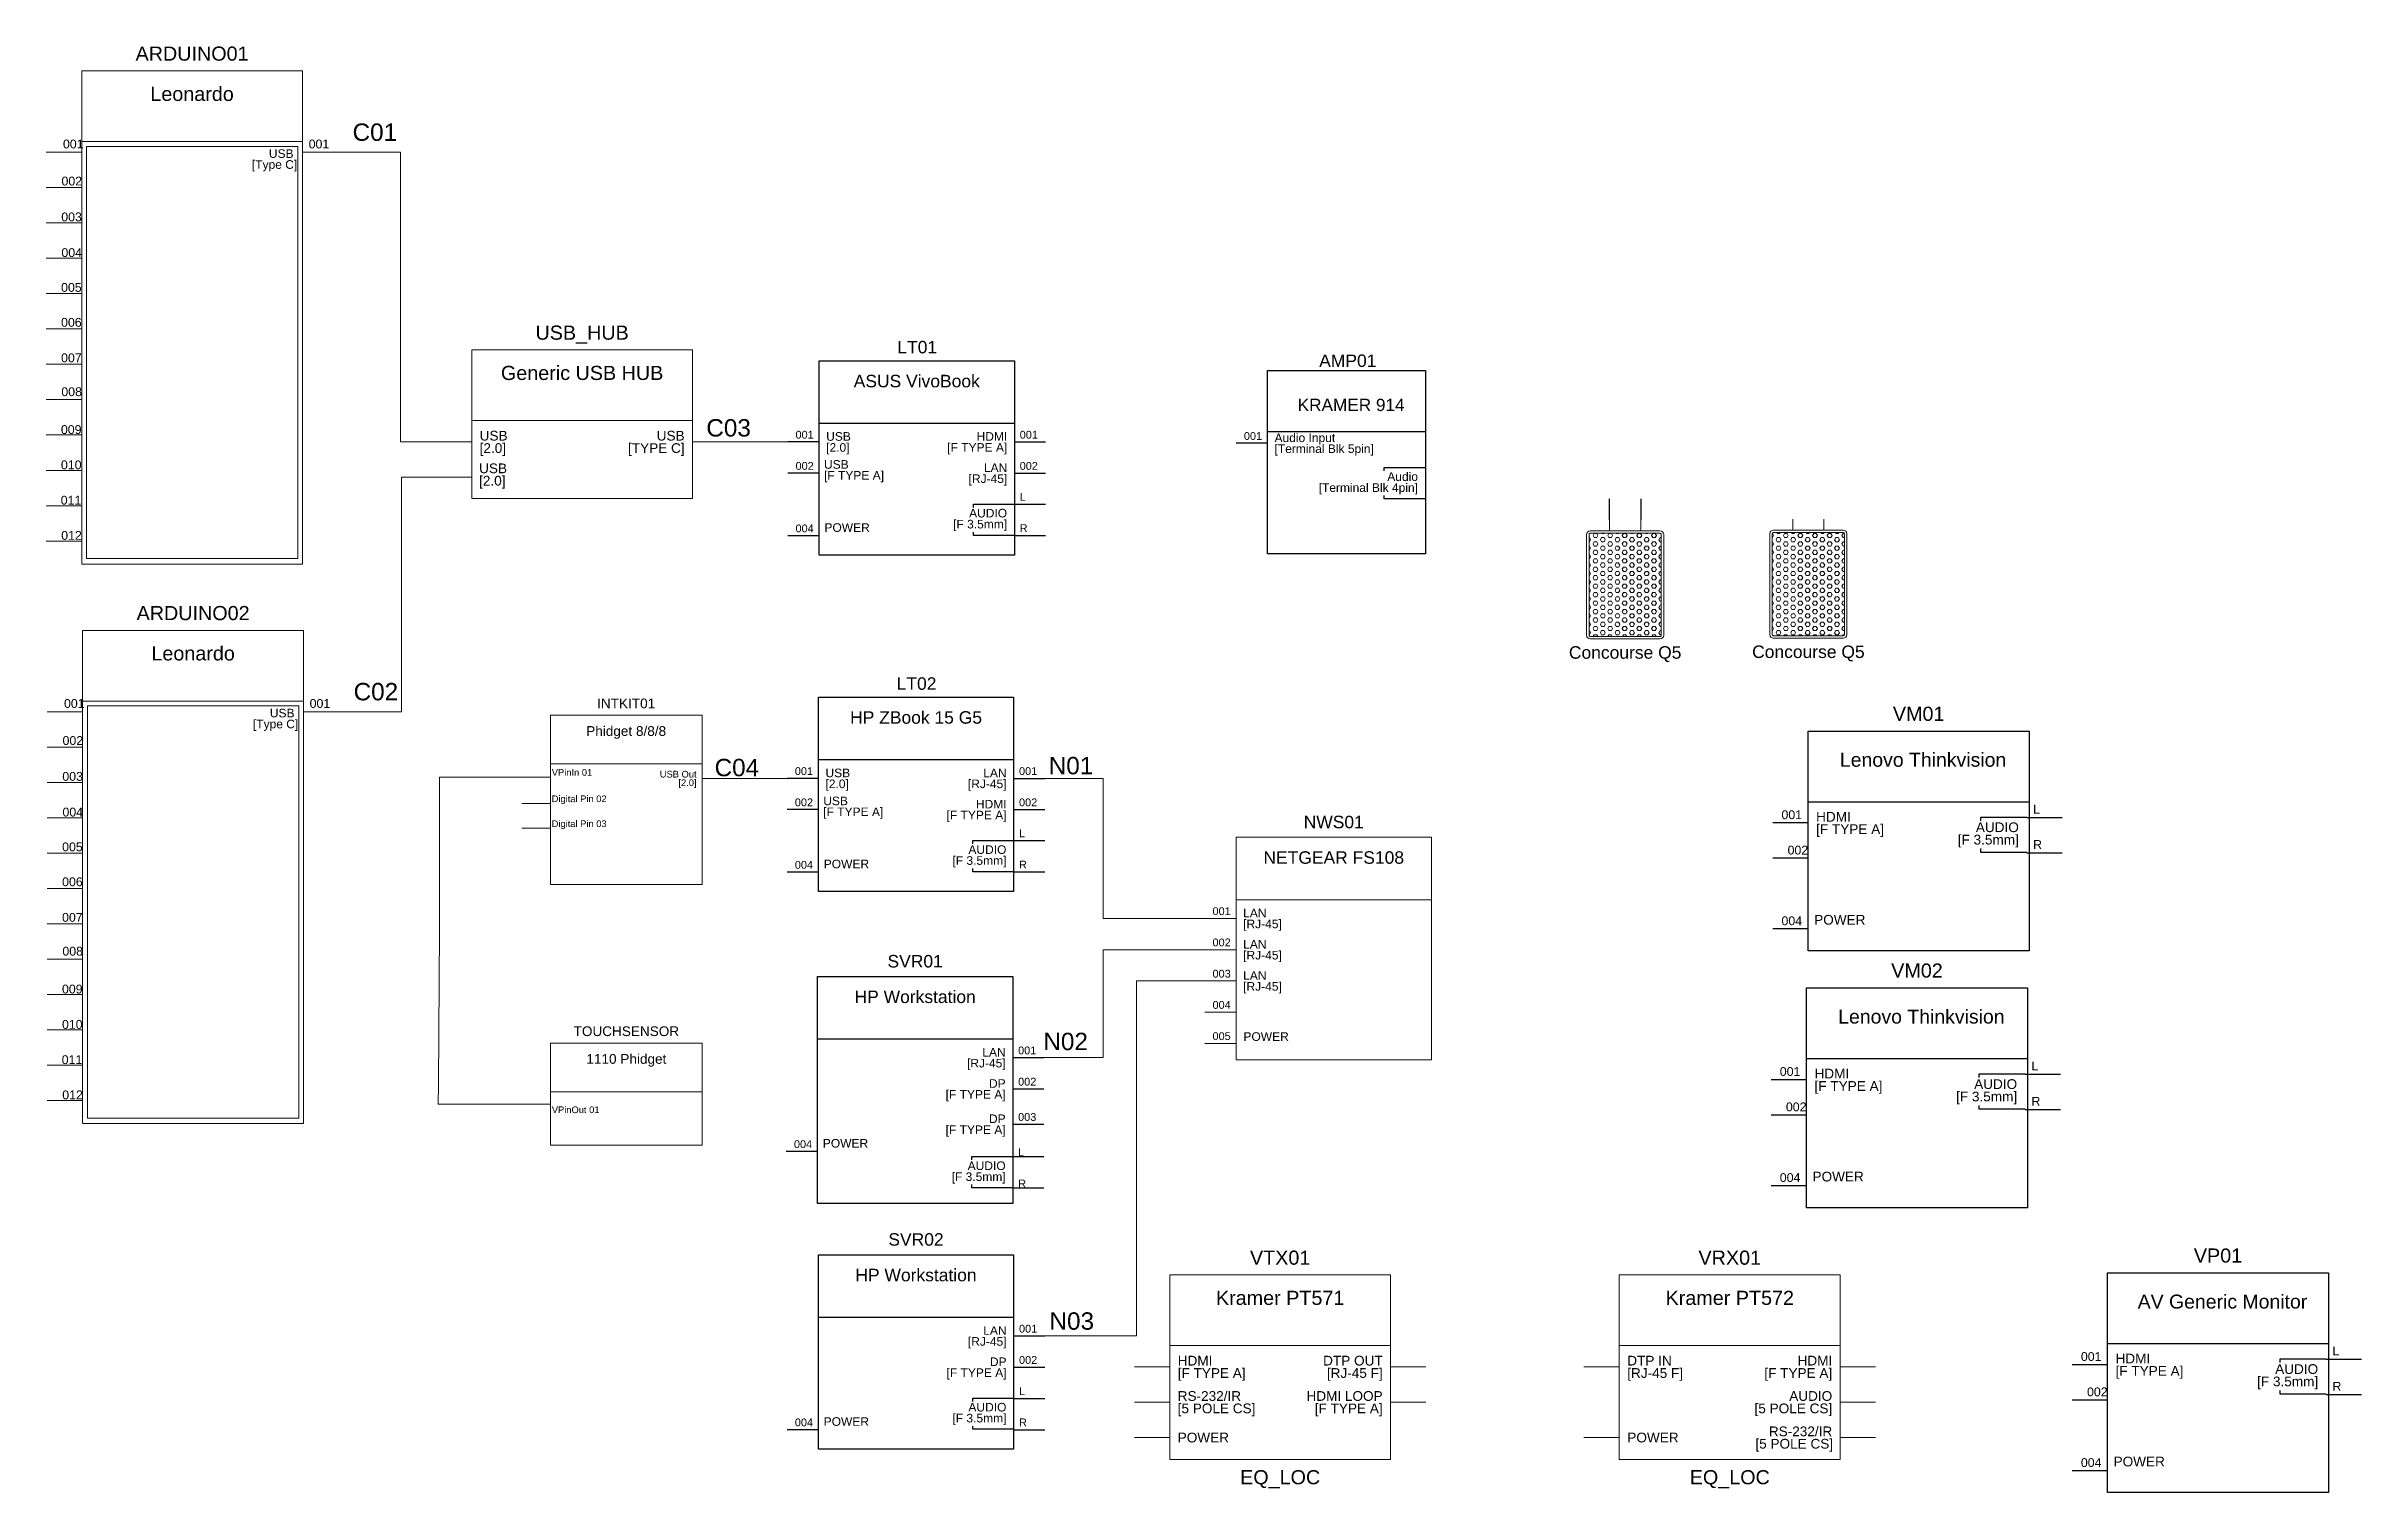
# Model space of a CAD drawing. Header units: millimetres. Extents: x 2561 to 2894, y 1849 to 2057.
import ezdxf
from ezdxf.enums import TextEntityAlignment as Align

# ---------------------------------------------------------------- set-up
doc = ezdxf.new("R2010")
doc.units = ezdxf.units.MM
for name, color, linetype, lineweight in [('BLOCK BORDER', 7, 'Continuous', 18), ('BLOCK BORDER IN', 7, 'Continuous', 5), ('Control', 7, 'Continuous', 5)]:
    doc.layers.add(name, color=color, linetype=linetype, lineweight=lineweight)
doc.layers.add('TITLE', color=7, linetype='Continuous')
doc.styles.add('CAD_SALES', font='arial.ttf')
doc.styles.get("Standard").update_dxf_attribs({"font": 'arial.ttf'})

# ---------------------------------------------------------------- blocks, each defined once
blk = doc.blocks.new('H')
at = {"layer": 'BLOCK BORDER IN'}
h = blk.add_hatch(dxfattribs=at)
h.set_pattern_fill('HEX', color=256, scale=0.125, style=0)
h.set_pattern_definition([(0, (0, 0), (0, 0.0270633), [0.015625, -0.03125]), (120, (0, 0), (-0.0234375, -0.0135316), [0.015625, -0.03125]), (60, (0.015625, 0), (-0.0234375, 0.0135316), [0.015625, -0.03125])])
h.paths.add_polyline_path([(0.231, -0.007, 0.414214), (0.223, 0), (-0.223, 0, 0.414214), (-0.231, -0.007), (-0.231, -0.653, 0.414214), (-0.223, -0.661), (0.223, -0.661, 0.414214), (0.231, -0.653)])
blk = doc.blocks.new('SI 26')
at = {"layer": 'BLOCK BORDER'}
for points in [[(0, -0.07), (0, 0)], [(0.2, -0.07), (0.2, 0)]]:
    blk.add_lwpolyline(points, dxfattribs=at)
blk.add_lwpolyline([(-0.123, -0.762), (0.323, -0.762, 0.414214), (0.347, -0.739), (0.347, -0.093, 0.414214), (0.323, -0.07), (-0.123, -0.07, 0.414214), (-0.147, -0.093), (-0.147, -0.739, 0.414214)], format="xyb", close=True, dxfattribs=at)
at = {"layer": 'BLOCK BORDER IN'}
blk.add_lwpolyline([(-0.123, -0.746), (0.323, -0.746, 0.414214), (0.331, -0.739), (0.331, -0.093, 0.414214), (0.323, -0.086), (-0.123, -0.086, 0.414214), (-0.131, -0.093), (-0.131, -0.739, 0.414214)], format="xyb", close=True, dxfattribs=at)
blk.add_blockref('H', (0.1, -0.086), dxfattribs=at)
at = {"style": 'CAD_SALES'}
for tag, p in [('SPKR_LBL', (0.1, -0.849)), ('SPKR_PN', (0.1, -0.989))]:
    blk.add_attdef(tag, text='', height=0.08, dxfattribs=at).set_placement(p, align=Align.MIDDLE_CENTER)
blk = doc.blocks.new('HDMI F A L')
at = {"style": 'CAD_SALES'}
for s, p in [('HDMI', (0.045, 0.035)), ('[F TYPE A]', (0.045, -0.035))]:
    blk.add_text(s, height=0.055, dxfattribs=at).set_placement(p, align=Align.MIDDLE_LEFT)
blk = doc.blocks.new('DTP OUT RJ45 R')
at = {"style": 'CAD_SALES'}
for s, p in [('DTP OUT', (-0.045, 0.035)), ('[RJ-45 F]', (-0.045, -0.035))]:
    blk.add_text(s, height=0.055, dxfattribs=at).set_placement(p, align=Align.MIDDLE_RIGHT)
blk = doc.blocks.new('HDMI F A R')
at = {"style": 'CAD_SALES'}
for s, p in [('HDMI', (-0.045, 0.035)), ('[F TYPE A]', (-0.045, -0.035))]:
    blk.add_text(s, height=0.055, dxfattribs=at).set_placement(p, align=Align.MIDDLE_RIGHT)
blk = doc.blocks.new('AUD-5POLE R')
at = {"style": 'CAD_SALES'}
for s, p in [('AUDIO', (-0.045, 0.035)), ('[5 POLE CS]', (-0.045, -0.035))]:
    blk.add_text(s, height=0.055, dxfattribs=at).set_placement(p, align=Align.MIDDLE_RIGHT)
blk = doc.blocks.new('DTP IN RJ45 L')
at = {"style": 'CAD_SALES'}
for s, p in [('DTP IN', (0.045, 0.035)), ('[RJ-45 F]', (0.045, -0.035))]:
    blk.add_text(s, height=0.055, dxfattribs=at).set_placement(p, align=Align.MIDDLE_LEFT)
blk = doc.blocks.new('RS232-IR 5POLE R')
at = {"style": 'CAD_SALES'}
for s, p in [('RS-232/IR', (-0.045, 0.035)), ('[5 POLE CS]', (-0.04, -0.035))]:
    blk.add_text(s, height=0.055, dxfattribs=at).set_placement(p, align=Align.MIDDLE_RIGHT)

msp = doc.modelspace()

# ---------------------------------------------------------------- linework, layer by layer
for p, q in [((2672.56, 1983.88), (2672.56, 2011.8)), ((2672.56, 2011.8), (2700.62, 2011.8)), ((2700.62, 2011.8), (2700.62, 1983.88)), ((2736.99, 2010.38), (2759.7, 2010.38)), ((2736.99, 1984.03), (2736.99, 2010.38)), ((2759.7, 2010.38), (2759.7, 1984.03)), ((2672.56, 2002.82), (2700.62, 2002.82)), ((2736.99, 2001.65), (2759.7, 2001.65)), ((2672.56, 2000.13), (2668.07, 2000.13)), ((2700.62, 2000.13), (2705.1, 2000.13)), ((2737.01, 1999.94), (2732.52, 1999.94)), ((2672.56, 1995.64), (2668.07, 1995.64)), ((2700.62, 1995.64), (2705.1, 1995.64)), ((2753.8, 1995.98), (2753.8, 1996.45)), ((2753.8, 1996.45), (2759.65, 1996.45)), ((2694.74, 1990.73), (2694.74, 1991.2)), ((2694.74, 1991.2), (2700.59, 1991.2)), ((2700.62, 1991.19), (2705.1, 1991.19)), ((2753.8, 1991.96), (2753.8, 1992.43)), ((2759.65, 1991.96), (2753.8, 1991.96)), ((2694.74, 1986.71), (2694.74, 1987.18)), ((2672.56, 1986.66), (2668.07, 1986.66)), ((2700.62, 1983.88), (2672.56, 1983.88)), ((2700.59, 1986.71), (2694.74, 1986.71)), ((2700.62, 1986.71), (2705.1, 1986.71)), ((2759.7, 1984.03), (2736.99, 1984.03)), ((2672.46, 1935.54), (2672.46, 1963.45)), ((2672.46, 1963.45), (2700.51, 1963.45)), ((2700.51, 1963.45), (2700.51, 1935.54)), ((2814.73, 1926.99), (2814.73, 1958.59)), ((2814.73, 1958.59), (2846.48, 1958.59)), ((2846.48, 1958.59), (2846.48, 1926.99)), ((2672.46, 1954.48), (2700.51, 1954.48)), ((2672.46, 1951.78), (2667.97, 1951.78)), ((2700.51, 1951.78), (2705, 1951.78)), ((2672.46, 1947.29), (2667.97, 1947.29)), ((2700.51, 1947.29), (2705, 1947.29)), ((2814.73, 1948.43), (2846.48, 1948.43)), ((2814.73, 1945.38), (2809.65, 1945.38)), ((2839.53, 1945.7), (2839.53, 1946.23)), ((2839.53, 1946.23), (2846.15, 1946.23)), ((2846.18, 1946.18), (2851.26, 1946.18)), ((2694.64, 1942.38), (2694.64, 1942.85)), ((2694.64, 1942.85), (2700.49, 1942.85)), ((2700.51, 1942.85), (2705, 1942.85)), ((2846.18, 1941.1), (2851.26, 1941.1)), ((2672.46, 1938.32), (2667.97, 1938.32)), ((2694.64, 1938.36), (2694.64, 1938.83)), ((2700.49, 1938.36), (2694.64, 1938.36)), ((2700.51, 1938.36), (2705, 1938.36)), ((2814.73, 1940.3), (2809.65, 1940.3)), ((2700.51, 1935.54), (2672.46, 1935.54)), ((2814.73, 1930.14), (2809.65, 1930.14)), ((2846.48, 1926.99), (2814.73, 1926.99)), ((2672.33, 1890.67), (2672.33, 1923.32)), ((2672.33, 1923.32), (2700.38, 1923.32)), ((2700.38, 1923.32), (2700.38, 1890.67)), ((2814.49, 1890.09), (2814.49, 1921.68)), ((2814.49, 1921.68), (2846.24, 1921.68)), ((2846.24, 1921.68), (2846.24, 1890.09)), ((2672.33, 1914.34), (2700.38, 1914.34)), ((2700.38, 1911.65), (2704.87, 1911.65)), ((2814.49, 1911.52), (2846.24, 1911.52)), ((2700.38, 1907.16), (2704.87, 1907.16)), ((2814.49, 1908.47), (2809.41, 1908.47)), ((2839.29, 1908.79), (2839.29, 1909.33)), ((2839.29, 1909.33), (2845.91, 1909.33)), ((2845.94, 1909.27), (2851.02, 1909.27)), ((2845.94, 1904.19), (2851.02, 1904.19)), ((2700.38, 1902.08), (2704.87, 1902.08)), ((2814.49, 1903.39), (2809.41, 1903.39)), ((2672.33, 1898.18), (2667.84, 1898.18)), ((2694.53, 1896.96), (2694.53, 1897.43)), ((2694.53, 1897.43), (2700.38, 1897.43)), ((2700.38, 1897.43), (2704.87, 1897.43)), ((2700.38, 1890.67), (2672.33, 1890.67)), ((2694.53, 1892.94), (2694.53, 1893.41)), ((2700.38, 1892.94), (2694.53, 1892.94)), ((2700.38, 1892.94), (2704.87, 1892.94)), ((2814.49, 1893.23), (2809.41, 1893.23)), ((2846.24, 1890.09), (2814.49, 1890.09)), ((2672.45, 1855.41), (2672.45, 1883.33)), ((2672.45, 1883.33), (2700.51, 1883.33)), ((2700.51, 1883.33), (2700.51, 1855.41)), ((2857.77, 1849.14), (2857.77, 1880.73)), ((2857.77, 1880.73), (2889.52, 1880.73)), ((2889.52, 1880.73), (2889.52, 1849.14)), ((2672.45, 1874.35), (2700.51, 1874.35)), ((2700.51, 1871.66), (2705, 1871.66)), ((2857.77, 1870.57), (2889.52, 1870.57)), ((2700.51, 1867.17), (2705, 1867.17)), ((2857.77, 1867.52), (2852.69, 1867.52)), ((2882.57, 1867.84), (2882.57, 1868.37)), ((2882.57, 1868.37), (2889.19, 1868.37)), ((2889.21, 1868.32), (2894.29, 1868.32)), ((2694.64, 1862.26), (2694.64, 1862.73)), ((2694.64, 1862.73), (2700.49, 1862.73)), ((2700.51, 1862.68), (2705, 1862.68)), ((2857.77, 1862.44), (2852.69, 1862.44)), ((2889.21, 1863.24), (2894.29, 1863.24)), ((2672.45, 1858.19), (2667.96, 1858.19)), ((2694.64, 1858.24), (2694.64, 1858.71)), ((2700.49, 1858.24), (2694.64, 1858.24)), ((2700.51, 1858.19), (2705, 1858.19)), ((2700.51, 1855.41), (2672.45, 1855.41)), ((2857.77, 1852.28), (2852.69, 1852.28)), ((2889.52, 1849.14), (2857.77, 1849.14))]:
    msp.add_line(p, q)
for points in [[(2786.17, 1988.93), (2786.17, 1991.96)], [(2790.65, 1991.96), (2790.66, 1988.93)], [(2846.15, 1941.15), (2839.53, 1941.15), (2839.53, 1941.69)], [(2845.91, 1904.25), (2839.29, 1904.25), (2839.29, 1904.78)], [(2889.19, 1863.29), (2882.57, 1863.29), (2882.57, 1863.83)]]:
    msp.add_lwpolyline(points)
at = {"layer": 'BLOCK BORDER'}
for p, q in [((2566.55, 2041.77), (2561.47, 2041.77)), ((2566.55, 2043.29), (2598.3, 2043.29)), ((2603.38, 2041.77), (2598.3, 2041.77)), ((2566.55, 2036.69), (2561.47, 2036.69)), ((2566.55, 2031.61), (2561.47, 2031.61)), ((2566.55, 2026.53), (2561.47, 2026.53)), ((2566.55, 2021.45), (2561.47, 2021.45)), ((2566.55, 2016.37), (2561.47, 2016.37)), ((2566.55, 2011.29), (2561.47, 2011.29)), ((2566.55, 2006.21), (2561.47, 2006.21)), ((2566.55, 2001.13), (2561.47, 2001.13)), ((2622.62, 2003.19), (2654.37, 2003.19)), ((2622.62, 2000.14), (2617.54, 2000.14)), ((2654.37, 2000.14), (2659.45, 2000.14)), ((2566.55, 1996.05), (2561.47, 1996.05)), ((2622.62, 1995.06), (2617.54, 1995.06)), ((2566.55, 1990.97), (2561.47, 1990.97)), ((2566.55, 1985.89), (2561.47, 1985.89)), ((2566.69, 1961.37), (2561.61, 1961.37)), ((2566.69, 1962.89), (2598.44, 1962.89)), ((2603.52, 1961.37), (2598.44, 1961.37)), ((2566.69, 1956.29), (2561.61, 1956.29)), ((2633.92, 1953.88), (2655.73, 1953.88)), ((2566.69, 1951.21), (2561.61, 1951.21)), ((2627.62, 1951.98), (2633.92, 1951.98)), ((2655.73, 1951.78), (2659.22, 1951.78)), ((2629.8, 1948.19), (2633.92, 1948.19)), ((2566.69, 1946.13), (2561.61, 1946.13)), ((2629.84, 1944.61), (2633.92, 1944.61)), ((2566.69, 1941.05), (2561.61, 1941.05)), ((2566.69, 1935.97), (2561.61, 1935.97)), ((2732.5, 1934.35), (2760.56, 1934.35)), ((2566.69, 1930.89), (2561.61, 1930.89)), ((2732.5, 1931.65), (2728.01, 1931.65)), ((2732.5, 1927.16), (2728.01, 1927.16)), ((2566.69, 1925.81), (2561.61, 1925.81)), ((2566.69, 1920.73), (2561.61, 1920.73)), ((2728.01, 1922.67), (2732.5, 1922.67)), ((2728.01, 1918.18), (2732.5, 1918.18)), ((2566.69, 1915.65), (2561.61, 1915.65)), ((2566.69, 1910.57), (2561.61, 1910.57)), ((2728.01, 1913.7), (2732.5, 1913.7)), ((2566.69, 1905.49), (2561.61, 1905.49)), ((2633.94, 1906.76), (2655.75, 1906.76)), ((2722.96, 1867.22), (2717.88, 1867.22)), ((2722.96, 1870.27), (2754.71, 1870.27)), ((2754.71, 1867.22), (2759.79, 1867.22)), ((2787.58, 1867.22), (2782.5, 1867.22)), ((2787.58, 1870.27), (2819.33, 1870.27)), ((2819.33, 1867.22), (2824.41, 1867.22)), ((2722.96, 1862.14), (2717.88, 1862.14)), ((2759.79, 1862.14), (2754.71, 1862.14)), ((2819.33, 1862.14), (2824.41, 1862.14)), ((2722.96, 1857.06), (2717.88, 1857.06)), ((2787.58, 1857.06), (2782.5, 1857.06)), ((2819.33, 1857.06), (2824.41, 1857.06))]:
    msp.add_line(p, q, dxfattribs=at)
for points in [[(2598.3, 1982.58), (2566.55, 1982.58), (2566.55, 2053.45), (2598.3, 2053.45)], [(2654.37, 1992.01), (2622.62, 1992.01), (2622.62, 2013.35), (2654.37, 2013.35)], [(2598.44, 1902.18), (2566.69, 1902.18), (2566.69, 1973.05), (2598.44, 1973.05)], [(2655.73, 1936.53), (2633.92, 1936.53), (2633.92, 1960.86), (2655.73, 1960.86)], [(2760.56, 1911.34), (2732.5, 1911.34), (2732.5, 1943.32), (2760.56, 1943.32)], [(2655.75, 1899.08), (2633.94, 1899.08), (2633.94, 1913.74), (2655.75, 1913.74)], [(2754.71, 1853.9), (2722.96, 1853.9), (2722.96, 1880.43), (2754.71, 1880.43)], [(2819.33, 1853.9), (2787.58, 1853.9), (2787.58, 1880.43), (2819.33, 1880.43)]]:
    msp.add_lwpolyline(points, close=True, dxfattribs=at)
at = {"layer": 'BLOCK BORDER IN'}
for p, q in [((2627.62, 1951.98), (2617.98, 1951.98)), ((2617.98, 1951.98), (2617.98, 1929.95)), ((2617.98, 1929.95), (2617.85, 1907.8))]:
    msp.add_line(p, q, dxfattribs=at)
for points in [[(2597.61, 1983.37), (2567.23, 1983.37), (2567.23, 2042.61), (2597.61, 2042.61), (2597.61, 1983.37)], [(2597.76, 1902.97), (2567.38, 1902.97), (2567.38, 1962.2), (2597.76, 1962.2), (2597.76, 1902.97)], [(2617.85, 1907.81), (2617.81, 1904.98), (2633.83, 1904.98)]]:
    msp.add_lwpolyline(points, dxfattribs=at)
at = {"layer": 'Control'}
for points in [[(2603.38, 2041.77), (2612.4, 2041.77), (2612.4, 2000.14), (2617.54, 2000.14)], [(2659.45, 2000.14), (2668.07, 2000.14)], [(2603.52, 1961.37), (2612.54, 1961.37), (2612.54, 1995.06), (2617.54, 1995.06)], [(2659.22, 1951.78), (2667.97, 1951.78)], [(2705, 1951.78), (2713.37, 1951.78), (2713.37, 1931.65), (2728.01, 1931.65)], [(2704.87, 1911.65), (2713.37, 1911.65), (2713.37, 1927.16), (2728.01, 1927.16)], [(2728.01, 1922.67), (2718.16, 1922.67), (2718.16, 1871.66), (2702.75, 1871.66)]]:
    msp.add_lwpolyline(points, dxfattribs=at)

# ---------------------------------------------------------------- block references
ref = msp.add_blockref('SI 26', (2786.17, 1988.93), dxfattribs=dict(xscale=22.44579115050446, yscale=22.44579115050446, zscale=22.44579115050446))
ref.add_attrib('SPKR_LBL', 'Concourse Q5', dxfattribs={"height": 1.7957, "style": 'CAD_SALES'}).set_placement((2788.42, 1969.88), align=Align.MIDDLE_CENTER)
ref = msp.add_blockref('SI 26', (2812.51, 1989.03), dxfattribs=dict(xscale=22.44579115050446, yscale=22.44579115050446, zscale=22.44579115050446))
ref.add_attrib('SPKR_LBL', 'Concourse Q5', dxfattribs={"height": 1.7957, "style": 'CAD_SALES'}).set_placement((2814.76, 1969.98), align=Align.MIDDLE_CENTER)
at = {"xscale": 25.4, "yscale": 25.4, "zscale": 25.4}
for name, p in [('HDMI F A L', (2722.96, 1867.22)), ('DTP OUT RJ45 R', (2754.71, 1867.22)), ('DTP IN RJ45 L', (2787.58, 1867.22)), ('HDMI F A R', (2819.33, 1867.22)), ('AUD-5POLE R', (2819.33, 1862.14)), ('RS232-IR 5POLE R', (2819.33, 1857.06))]:
    msp.add_blockref(name, p, dxfattribs=at)

# ---------------------------------------------------------------- texts
at = {"style": 'CAD_SALES'}
for s, height, p in [('Leonardo', 2.032, (2582.42, 2050.15)), ('Generic USB HUB', 2.032, (2638.49, 2010.05)), ('ASUS VivoBook', 1.7957, (2686.59, 2008.88)), ('Leonardo', 2.032, (2582.57, 1969.75)), ('HP ZBook 15 G5', 1.7957, (2686.49, 1960.54)), ('Phidget 8/8/8', 1.3958, (2644.82, 1958.59)), ('NETGEAR FS108', 1.7957, (2746.53, 1940.41)), ('HP Workstation', 1.7957, (2686.36, 1920.4)), ('1110 Phidget', 1.3958, (2644.85, 1911.47)), ('HP Workstation', 1.7957, (2686.48, 1880.41)), ('Kramer PT571', 2.032, (2738.83, 1877.13)), ('Kramer PT572', 2.032, (2803.46, 1877.13))]:
    msp.add_text(s, height=height, dxfattribs=at).set_placement(p, align=Align.MIDDLE_CENTER)
for s, height, p in [('001', 1.27, (2566.82, 2042.95)), ('002', 1.27, (2566.61, 2037.62)), ('003', 1.27, (2566.58, 2032.47)), ('004', 1.27, (2566.6, 2027.34)), ('005', 1.27, (2566.55, 2022.34)), ('006', 1.27, (2566.55, 2017.32)), ('007', 1.27, (2566.55, 2012.22)), ('008', 1.27, (2566.59, 2007.35)), ('009', 1.27, (2566.53, 2001.91)), ('USB', 1.397, (2653.22, 2001.03)), ('001', 1.122, (2671.78, 2001.17)), ('HDMI', 1.235, (2699.6, 2000.92)), ('001', 1.122, (2736.23, 2000.99)), ('010', 1.27, (2566.53, 1996.84)), ('[TYPE C]', 1.397, (2653.22, 1999.25)), ('002', 1.122, (2671.78, 1996.69)), ('[F TYPE A]', 1.235, (2699.6, 1999.34)), ('LAN', 1.235, (2699.6, 1996.43)), ('[RJ-45]', 1.235, (2699.6, 1994.85)), ('[Terminal Blk 4pin]', 1.2345, (2758.64, 1993.57)), ('Audio', 1.235, (2758.64, 1995.15)), ('011', 1.27, (2566.5, 1991.76)), ('AUDIO', 1.235, (2699.58, 1989.9)), ('012', 1.27, (2566.57, 1986.7)), ('004', 1.122, (2671.78, 1987.71)), ('[F 3.5mm]', 1.235, (2699.58, 1988.32)), ('001', 1.27, (2566.97, 1962.55)), ('002', 1.27, (2566.76, 1957.22)), ('003', 1.27, (2566.73, 1952.07)), ('VPinIn 01', 0.96, (2639.94, 1952.64)), ('USB Out', 0.96, (2654.94, 1952.39)), ('[2.0]', 0.96, (2654.94, 1951.17)), ('001', 1.122, (2671.68, 1952.83)), ('[RJ-45]', 1.235, (2699.5, 1951)), ('LAN', 1.235, (2699.5, 1952.57)), ('004', 1.27, (2566.75, 1946.94)), ('Digital Pin 02', 0.9596, (2642.01, 1948.85)), ('002', 1.122, (2671.68, 1948.34)), ('[F TYPE A]', 1.235, (2699.5, 1946.51)), ('HDMI', 1.235, (2699.5, 1948.08)), ('001', 1.27, (2813.85, 1946.56)), ('Digital Pin 03', 0.9596, (2642.01, 1945.27)), ('[F 3.5mm]', 1.397, (2845.01, 1942.98)), ('AUDIO', 1.397, (2845.01, 1944.76)), ('005', 1.27, (2566.7, 1941.94)), ('[F 3.5mm]', 1.235, (2699.48, 1939.98)), ('AUDIO', 1.235, (2699.48, 1941.55)), ('002', 1.27, (2814.73, 1941.48)), ('006', 1.27, (2566.7, 1936.92)), ('004', 1.122, (2671.68, 1939.36)), ('007', 1.27, (2566.69, 1931.81)), ('001', 1.122, (2731.72, 1932.7)), ('004', 1.27, (2813.85, 1931.32)), ('008', 1.27, (2566.74, 1926.95)), ('002', 1.122, (2731.72, 1928.21)), ('003', 1.122, (2731.72, 1923.72)), ('009', 1.27, (2566.68, 1921.51)), ('010', 1.27, (2566.68, 1916.43)), ('004', 1.122, (2731.72, 1919.23)), ('005', 1.122, (2731.72, 1914.74)), ('011', 1.27, (2566.64, 1911.36)), ('[RJ-45]', 1.235, (2699.37, 1910.86)), ('LAN', 1.235, (2699.37, 1912.43)), ('DP', 1.235, (2699.37, 1907.94)), ('001', 1.27, (2813.61, 1909.66)), ('AUDIO', 1.397, (2844.77, 1907.85)), ('012', 1.27, (2566.72, 1906.3)), ('VPinOut 01', 0.96, (2640.99, 1904.16)), ('[F TYPE A]', 1.235, (2699.37, 1906.37)), ('002', 1.27, (2814.49, 1904.58)), ('[F 3.5mm]', 1.397, (2844.77, 1906.07)), ('[F TYPE A]', 1.235, (2699.37, 1901.29)), ('DP', 1.235, (2699.37, 1902.87)), ('004', 1.122, (2671.55, 1899.22)), ('[F 3.5mm]', 1.235, (2699.37, 1894.55)), ('AUDIO', 1.235, (2699.37, 1896.12)), ('004', 1.27, (2813.61, 1894.42)), ('[RJ-45]', 1.235, (2699.5, 1870.87)), ('LAN', 1.235, (2699.5, 1872.44)), ('DP', 1.235, (2699.5, 1867.95)), ('001', 1.27, (2856.89, 1868.7)), ('AUDIO', 1.397, (2888.04, 1866.9)), ('[F TYPE A]', 1.235, (2699.5, 1866.38)), ('002', 1.27, (2857.77, 1863.62)), ('[F 3.5mm]', 1.397, (2888.04, 1865.12)), ('[F 3.5mm]', 1.235, (2699.48, 1859.85)), ('AUDIO', 1.235, (2699.48, 1861.42)), ('HDMI LOOP', 1.397, (2753.56, 1863.03)), ('[F TYPE A]', 1.397, (2753.56, 1861.25)), ('004', 1.122, (2671.68, 1859.24)), ('004', 1.27, (2856.89, 1853.46))]:
    msp.add_text(s, height=height, dxfattribs=at).set_placement(p, align=Align.MIDDLE_RIGHT)
for s, height, p in [('001', 1.27, (2599.18, 2042.95)), ('[Type C]', 1.235, (2591.02, 2040)), ('USB', 1.235, (2593.46, 2041.57)), ('USB', 1.397, (2623.76, 2001.03)), ('USB', 1.235, (2673.57, 2000.92)), ('001', 1.122, (2701.39, 2001.17)), ('Audio Input', 1.2345, (2738.02, 2000.73)), ('USB', 1.397, (2623.68, 1996.34)), ('[2.0]', 1.397, (2623.76, 1999.25)), ('USB', 1.235, (2673.26, 1996.9)), ('[2.0]', 1.235, (2673.57, 1999.34)), ('002', 1.122, (2701.39, 1996.69)), ('[Terminal Blk 5pin]', 1.2345, (2738.02, 1999.16)), ('[2.0]', 1.397, (2623.68, 1994.56)), ('[F TYPE A]', 1.235, (2673.26, 1995.33)), ('L', 1.12, (2701.39, 1992.24)), ('POWER', 1.235, (2673.32, 1987.83)), ('R', 1.12, (2701.39, 1987.75)), ('USB', 1.235, (2593.6, 1961.17)), ('001', 1.27, (2599.32, 1962.55)), ('[Type C]', 1.235, (2591.17, 1959.6)), ('[2.0]', 1.235, (2673.47, 1951)), ('USB', 1.235, (2673.47, 1952.57)), ('001', 1.122, (2701.29, 1952.83)), ('[F TYPE A]', 1.235, (2673.15, 1946.98)), ('USB', 1.235, (2673.15, 1948.55)), ('002', 1.122, (2701.29, 1948.34)), ('L', 1.27, (2847.06, 1947.36)), ('L', 1.12, (2701.29, 1943.89)), ('[F TYPE A]', 1.397, (2815.87, 1944.49)), ('HDMI', 1.397, (2815.87, 1946.27)), ('R', 1.27, (2847.06, 1942.28)), ('POWER', 1.235, (2673.22, 1939.49)), ('R', 1.12, (2701.29, 1939.4)), ('[RJ-45]', 1.235, (2733.51, 1930.87)), ('LAN', 1.235, (2733.51, 1932.44)), ('POWER', 1.397, (2815.59, 1931.46)), ('LAN', 1.235, (2733.51, 1927.95)), ('[RJ-45]', 1.235, (2733.51, 1926.38)), ('LAN', 1.235, (2733.51, 1923.46)), ('001', 1.122, (2701.16, 1912.69)), ('L', 1.27, (2846.82, 1910.46)), ('002', 1.122, (2701.16, 1908.2)), ('[F TYPE A]', 1.397, (2815.64, 1907.58)), ('HDMI', 1.397, (2815.64, 1909.36)), ('R', 1.27, (2846.82, 1905.38)), ('003', 1.122, (2701.16, 1903.13)), ('POWER', 1.235, (2673.09, 1899.35)), ('L', 1.12, (2701.16, 1898.05)), ('R', 1.12, (2701.18, 1893.56)), ('POWER', 1.397, (2815.35, 1894.56)), ('001', 1.122, (2701.29, 1872.7)), ('002', 1.122, (2701.29, 1868.21)), ('[F TYPE A]', 1.397, (2858.91, 1866.63)), ('HDMI', 1.397, (2858.91, 1868.41)), ('L', 1.27, (2890.09, 1869.5)), ('L', 1.12, (2701.29, 1863.72)), ('R', 1.27, (2890.09, 1864.42)), ('[5 POLE CS]', 1.397, (2724.1, 1861.25)), ('RS-232/IR', 1.397, (2724.1, 1863.03)), ('POWER', 1.235, (2673.21, 1859.36)), ('R', 1.12, (2701.29, 1859.24)), ('POWER', 1.397, (2724.1, 1857.06)), ('POWER', 1.397, (2788.73, 1857.06)), ('POWER', 1.397, (2858.63, 1853.61))]:
    msp.add_text(s, height=height, dxfattribs=at).set_placement(p, align=Align.MIDDLE_LEFT)
at = {"attachment_point": 1}
for s, insert, char_height, width in [('KRAMER 914', (2741.35, 2006.34), 1.767, 19.774), ('POWER', (2733.55, 1915.3), 1.235, 3.2415)]:
    msp.add_mtext(s, dxfattribs=dict(at, insert=insert, char_height=char_height, width=width))
at = {"char_height": 2, "attachment_point": 1}
for s, insert in [('\\pxqc;Lenovo Thinkvision', (2819.55, 1955.46)), ('\\pxqc;Lenovo Thinkvision', (2819.31, 1918.55)), ('\\pxqc;AV Generic Monitor', (2862.59, 1877.6))]:
    msp.add_mtext_dynamic_manual_height_columns(s, width=23.3838, gutter_width=10, heights=[0], dxfattribs=dict(at, insert=insert))
at = {"style": 'CAD_SALES'}
for tag, text, height, p in [('ARDUINO01', 'AAP', 2.032, (2582.42, 2055.94)), ('USB_HUB', 'HD-SDI EQ', 2.032, (2638.49, 2015.84)), ('LT01', 'Laptop', 1.796, (2686.66, 2013.76)), ('AMP01', 'DMP', 1.796, (2748.55, 2011.8)), ('ARDUINO02', 'AAP', 2.032, (2582.57, 1975.54)), ('LT02', 'Laptop', 1.796, (2686.56, 1965.41)), ('INTKIT01', 'ACP', 1.396, (2644.82, 1962.56)), ('VM01', 'DMP', 2.032, (2830.61, 1961.07)), ('NWS01', 'SW A', 1.796, (2746.53, 1945.52)), ('SVR01', 'Laptop', 1.796, (2686.36, 1925.51)), ('VM02', 'DMP', 2.032, (2830.37, 1924.17)), ('TOUCHSENSOR', 'ACP', 1.396, (2644.85, 1915.45)), ('SVR02', 'Laptop', 1.796, (2686.48, 1885.53)), ('VTX01', 'DTP Tx', 2.032, (2738.83, 1882.91)), ('VRX01', 'DTP Rx', 2.032, (2803.46, 1882.91)), ('VP01', 'DMP', 2.032, (2873.64, 1883.21)), ('EQ_LOC', '', 2.03, (2738.83, 1851.36)), ('EQ_LOC', '', 2.03, (2803.46, 1851.36))]:
    msp.add_attdef(tag, text=text, height=height, dxfattribs=at).set_placement(p, align=Align.MIDDLE_CENTER)
at = {"layer": 'Control'}
for s, p in [('C01', (2605.49, 2043.4)), ('C03', (2656.34, 2000.91)), ('C02', (2605.64, 1963)), ('C04', (2657.53, 1952.09)), ('N01', (2705.56, 1952.37)), ('N02', (2704.79, 1912.73)), ('N03', (2705.67, 1872.55))]:
    msp.add_text(s, height=2.5, dxfattribs=at).set_placement(p)
at = {"layer": 'TITLE', "style": 'CAD_SALES'}
msp.add_text('[RJ-45]', height=1.235, dxfattribs=at).set_placement((2733.51, 1921.89), align=Align.MIDDLE_LEFT)

doc.saveas('drawing.dxf')
